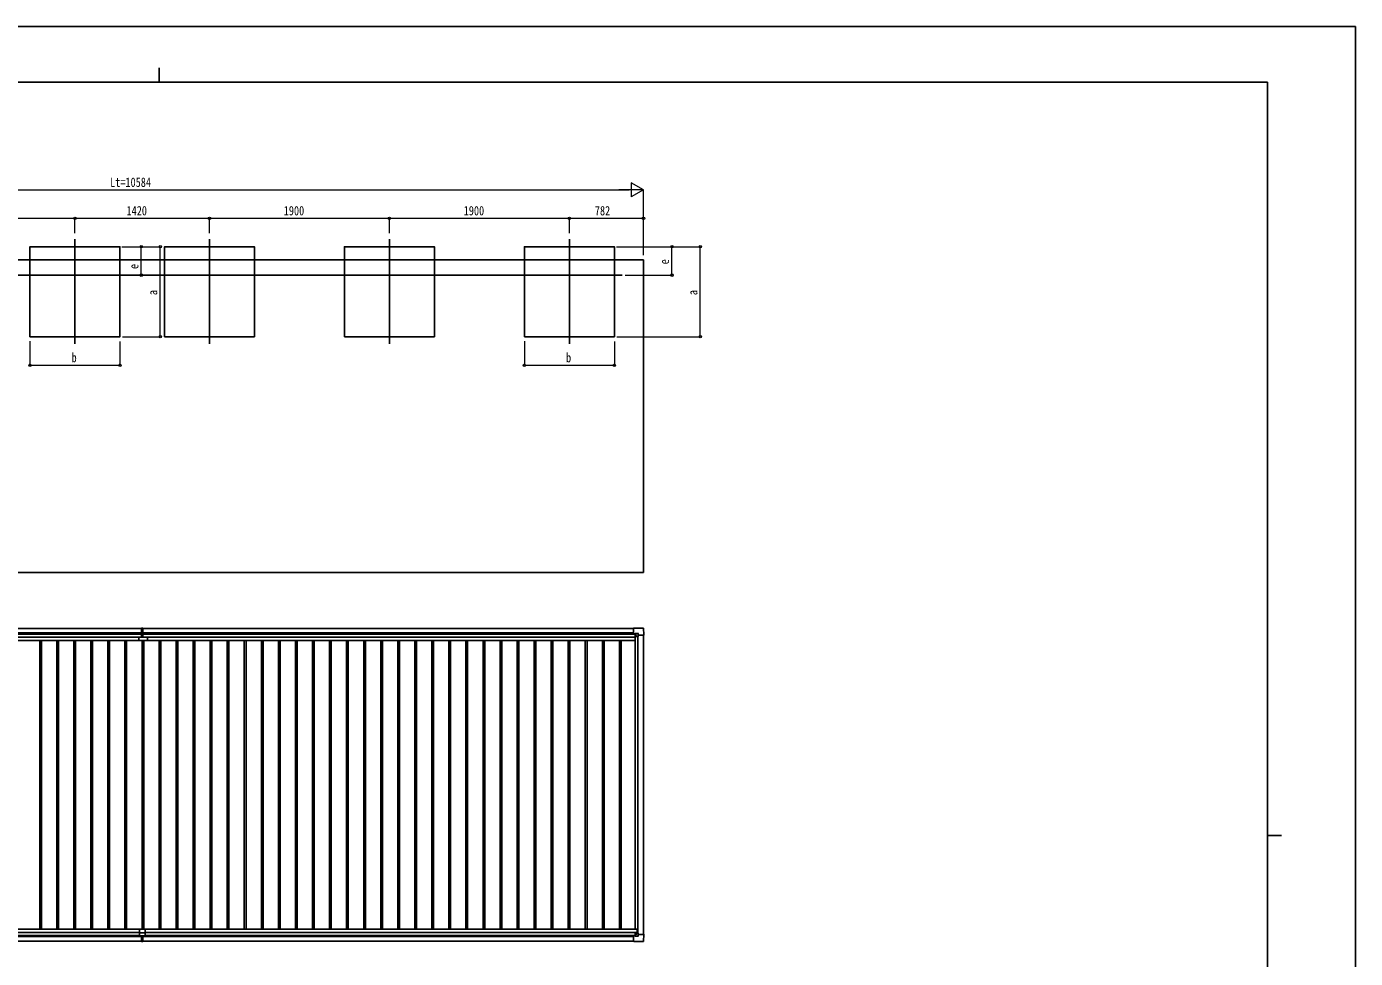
# Model space of a CAD drawing. Units: millimetres, scale not verified. Extents: x -12615 to 12615, y -8910 to 8910.
# Drawn here: x -1414 to 12615, y -920 to 8910 of the extents above; entities that cross this region are included whole.
import ezdxf
from ezdxf.enums import TextEntityAlignment as Align

# ---------------------------------------------------------------- set-up
doc = ezdxf.new("R2010")
doc.units = ezdxf.units.MM
doc.header["$LTSCALE"] = 30
for name, color, linetype in [('0-3_YKK_12', 2, 'Continuous'), ('0-4_YKK_13', 4, 'Continuous'), ('0-5_YKK_A1', 4, 'Continuous'), ('0-7_YKK_ZWAK', 7, 'Continuous')]:
    doc.layers.add(name, color=color, linetype=linetype)
doc.layers.add('0-6_YKK_D', color=6, linetype='Continuous', lineweight=18)
doc.styles.add('ＭＳ ゴシック', font='')
doc.styles.get('ＭＳ ゴシック').set_extended_font_data('MS Gothic')

msp = doc.modelspace()

# ---------------------------------------------------------------- linework, layer by layer
at = {"layer": '0-3_YKK_12'}
for p, q in [((-903.08, 6669.07), (-903.08, 5562.42)), ((516.92, 6669.07), (516.92, 5562.42)), ((2416.92, 6669.07), (2416.92, 5562.42)), ((4316.92, 6669.07), (4316.92, 5562.42)), ((-5261.75, 6287.81), (4874.88, 6287.81))]:
    msp.add_line(p, q, dxfattribs=at)
at = {"layer": '0-4_YKK_13'}
for p, q in [((-200.58, 2563.78), (-200.58, 2480.37)), ((-193.08, 2479.37), (-193.08, 2564.24)), ((-185.58, 2563.78), (-185.58, 2480.37)), ((4995.76, 2564.18), (4994.91, 2563.33)), ((4994.91, 2563.33), (4994.91, 2505.73)), ((-230.08, 2432.98), (-230.08, 2469.98)), ((-140.08, 2431.98), (-229.08, 2431.98)), ((-199.58, 2479.37), (-193.08, 2479.37)), ((-194.08, 2479.17), (-194.08, 2479.37)), ((-194.08, 2469.98), (-194.08, 2479.17)), ((-193.08, 2479.37), (-186.58, 2479.37)), ((4994.91, 2505.73), (4994.91, 2505.7)), ((4996.08, 2505.17), (4995.36, 2505.22)), ((5010.91, 2505.17), (4996.11, 2505.17)), ((5011.91, 2507.97), (5010.91, 2506.97)), ((5010.91, 2506.97), (5010.91, 2477.33)), ((5042.53, 2508.27), (5012.61, 2508.27)), ((5017.93, 2485.29), (5017.93, 2484.33)), ((5043.53, 2490.83), (5043.53, 2507.27)), ((5043.53, 2490.83), (5043.53, 2477.83)), ((5043.53, 2490.83), (5101.9, 2490.83)), ((5101.9, 2490.83), (5102.73, 2491.65)), ((-223.08, -612.89), (-223.08, -680.89)), ((-223.08, -650.89), (-163.08, -650.89)), ((-223.08, -680.89), (-163.08, -680.89)), ((-221.08, -610.89), (-165.08, -610.89)), ((-200.58, -740.59), (-200.58, -680.89)), ((-193.08, -680.89), (-193.08, -741.05)), ((-185.58, -740.59), (-185.58, -680.89)), ((-163.08, -612.89), (-163.08, -680.89)), ((4994.92, -681.57), (4994.92, -681.55)), ((4994.92, -739.17), (4994.92, -681.57)), ((4996.1, -681.02), (4995.38, -681.06)), ((5010.92, -681.02), (4996.13, -681.02)), ((5010.92, -682.82), (5010.92, -653.17)), ((5011.92, -683.82), (5010.92, -682.82)), ((5042.54, -684.11), (5012.63, -684.11)), ((5017.94, -661.13), (5017.94, -660.17)), ((5043.54, -666.67), (5043.54, -653.67)), ((5043.54, -666.67), (5101.92, -666.67)), ((5043.54, -666.67), (5043.54, -683.11)), ((5101.92, -666.67), (5102.74, -667.5)), ((-193.08, -741.05), (-193.08, -742.05)), ((-185.58, -741.59), (-193.08, -742.05)), ((-185.58, -740.59), (-185.58, -741.59)), ((4995.78, -740.03), (4994.92, -739.17))]:
    msp.add_line(p, q, dxfattribs=at)
for points in [[(-200.58, 2563.78), (-193.08, 2564.24), (-185.58, 2563.78)], [(5097.94, 2564.33), (4995.91, 2564.33), (4995.76, 2564.18)], [(5102.73, 2491.65), (5102.84, 2491.77), (5098.44, 2563.86)], [(-230.08, 2469.98), (-139.08, 2469.98), (-139.08, 2432.98)], [(-192.08, 2469.98), (-192.08, 2479.17), (-192.08, 2479.37)], [(5011.41, 2476.83), (5040.97, 2476.83), (5042.53, 2476.83), (5043.53, 2477.83)], [(5016.97, 2487.21), (5016.01, 2487.21), (5016.01, 2486.25), (5016.97, 2486.25)], [(5018.89, 2488.17), (5018.89, 2489.13), (5017.93, 2489.13), (5017.93, 2488.17)], [(5017.93, 2484.33), (5018.89, 2484.33), (5018.89, 2485.29)], [(5019.85, 2486.25), (5020.81, 2486.25), (5020.81, 2487.21), (5019.85, 2487.21)], [(5011.42, -652.67), (5040.98, -652.67), (5042.54, -652.67), (5043.54, -653.67)], [(5016.98, -663.05), (5016.02, -663.05), (5016.02, -662.09), (5016.98, -662.09)], [(5017.94, -660.17), (5018.9, -660.17), (5018.9, -661.13)], [(5018.9, -664.01), (5018.9, -664.97), (5017.94, -664.97), (5017.94, -664.01)], [(5019.86, -662.09), (5020.82, -662.09), (5020.82, -663.05), (5019.86, -663.05)], [(5102.74, -667.5), (5102.86, -667.61), (5098.45, -739.7)], [(-193.08, -742.05), (-200.58, -741.59), (-200.58, -740.59)], [(5097.95, -740.17), (4995.92, -740.17), (4995.78, -740.03)]]:
    msp.add_lwpolyline(points, dxfattribs=at)
for centre in [(5018.41, 2486.73), (5018.42, -662.57)]:
    msp.add_circle(centre, 5.3, dxfattribs=at)
for centre, radius, start, end in [((5097.94, 2563.83), 0.5, 3.5, 90), ((-229.08, 2432.98), 1, 180, 270), ((-199.58, 2480.37), 1, 180, 270), ((-186.58, 2480.37), 1, 270, 0), ((-140.08, 2432.98), 1, 270, 0), ((4996.11, 2505.67), 0.5, 266.5, 270), ((5011.41, 2477.33), 0.5, 180, 225), ((5011.41, 2477.33), 0.5, 225, 270), ((5016.97, 2488.17), 0.96, 270, 0), ((5016.97, 2485.29), 0.96, 0, 90), ((5019.85, 2488.17), 0.96, 180, 270), ((5019.85, 2485.29), 0.96, 90, 180), ((-221.08, -612.89), 2, 90, 180), ((-165.08, -612.89), 2, 0, 90), ((4996.13, -681.52), 0.5, 90, 93.5), ((5011.42, -653.17), 0.5, 135, 180), ((5011.42, -653.17), 0.5, 90, 135), ((5016.98, -661.13), 0.96, 270, 0), ((5016.98, -664.01), 0.96, 0, 90), ((5019.86, -661.13), 0.96, 180, 270), ((5019.86, -664.01), 0.96, 90, 180), ((5097.95, -739.67), 0.5, 270, 356.5)]:
    msp.add_arc(centre, radius, start, end, dxfattribs=at)
for centre, major_axis, ratio, start_param, end_param in [((4995.41, 2505.72), (-0.368, -0.347), 0.974973, 5.5409684, 7.11176473), ((5012.61, 2507.26), (0, 1), 0.998135, 6.28318531, 7.06858347), ((5042.53, 2507.26), (0.71, 0.71), 0.99628, 5.49965061, 7.06672), ((4995.42, -681.56), (-0.368, 0.347), 0.974973, 5.45460589, 7.02540222), ((5012.63, -683.11), (0, -1), 0.998135, 5.49778714, 6.28318531), ((5042.54, -683.11), (0.71, -0.71), 0.99628, 5.49965061, 7.06672)]:
    msp.add_ellipse(centre, major_axis=major_axis, ratio=ratio, start_param=start_param, end_param=end_param, dxfattribs=at)
at = {"layer": '0-5_YKK_A1'}
for p, q in [((-5485.18, 6449.62), (5099.02, 6449.62)), ((5099.02, 6449.62), (5099.02, 3149.62)), ((5099.02, 3149.62), (-5485.18, 3149.62)), ((-5381.18, 2561.2), (-200.58, 2561.2)), ((-185.58, 2561.2), (4994.91, 2561.2)), ((-5397.18, 2503.81), (-200.58, 2503.81)), ((-5397.18, 2502.02), (-200.58, 2502.02)), ((-5381.18, 2515.14), (-200.58, 2515.14)), ((-5379.18, 2468.48), (-230.08, 2468.48)), ((-5379.18, 2433.63), (-230.08, 2433.63)), ((-1275.18, 2433.63), (-1275.18, -610.89)), ((-1257.39, 2433.63), (-1257.39, -610.89)), ((-1095.18, 2433.63), (-1095.18, -610.89)), ((-1077.39, 2433.63), (-1077.39, -610.89)), ((-915.18, 2433.63), (-915.18, -610.89)), ((-897.39, 2433.63), (-897.39, -610.89)), ((-735.18, 2433.63), (-735.18, -610.89)), ((-717.39, 2433.63), (-717.39, -610.89)), ((-555.18, 2433.63), (-555.18, -610.89)), ((-537.39, 2433.63), (-537.39, -610.89)), ((-375.18, 2433.63), (-375.18, -610.89)), ((-357.39, 2433.63), (-357.39, -610.89)), ((-195.18, 2431.98), (-195.18, -610.89)), ((-185.58, 2515.14), (4994.91, 2515.14)), ((-185.58, 2503.81), (5010.91, 2503.81)), ((-185.58, 2502.02), (5010.91, 2502.02)), ((-177.39, 2431.98), (-177.39, -610.89)), ((-139.08, 2468.48), (5009.71, 2468.48)), ((-139.08, 2433.63), (5009.71, 2433.63)), ((-15.18, 2433.63), (-15.18, -610.89)), ((2.61, 2433.63), (2.61, -610.89)), ((164.82, 2433.63), (164.82, -610.89)), ((182.61, 2433.63), (182.61, -610.89)), ((344.82, 2433.63), (344.82, -610.89)), ((362.61, 2433.63), (362.61, -610.89)), ((524.82, 2433.63), (524.82, -610.89)), ((542.61, 2433.63), (542.61, -610.89)), ((704.82, 2433.63), (704.82, -610.89)), ((722.61, 2433.63), (722.61, -610.89)), ((884.82, 2433.63), (884.82, -610.89)), ((902.61, 2433.63), (902.61, -610.89)), ((1064.82, 2433.63), (1064.82, -610.89)), ((1082.61, 2433.63), (1082.61, -610.89)), ((1244.82, 2433.63), (1244.82, -610.89)), ((1262.61, 2433.63), (1262.61, -610.89)), ((1424.82, 2433.63), (1424.82, -610.89)), ((1442.61, 2433.63), (1442.61, -610.89)), ((1604.82, 2433.63), (1604.82, -610.89)), ((1622.61, 2433.63), (1622.61, -610.89)), ((1784.82, 2433.63), (1784.82, -610.89)), ((1802.61, 2433.63), (1802.61, -610.89)), ((1964.82, 2433.63), (1964.82, -610.89)), ((1982.61, 2433.63), (1982.61, -610.89)), ((2144.82, 2433.63), (2144.82, -610.89)), ((2162.61, 2433.63), (2162.61, -610.89)), ((2324.82, 2433.63), (2324.82, -610.89)), ((2342.61, 2433.63), (2342.61, -610.89)), ((2504.82, 2433.63), (2504.82, -610.89)), ((2522.61, 2433.63), (2522.61, -610.89)), ((2684.82, 2433.63), (2684.82, -610.89)), ((2702.61, 2433.63), (2702.61, -610.89)), ((2864.82, 2433.63), (2864.82, -610.89)), ((2882.61, 2433.63), (2882.61, -610.89)), ((3044.82, 2433.63), (3044.82, -610.89)), ((3062.61, 2433.63), (3062.61, -610.89)), ((3224.82, 2433.63), (3224.82, -610.89)), ((3242.61, 2433.63), (3242.61, -610.89)), ((3404.82, 2433.63), (3404.82, -610.89)), ((3422.61, 2433.63), (3422.61, -610.89)), ((3584.82, 2433.63), (3584.82, -610.89)), ((3602.61, 2433.63), (3602.61, -610.89)), ((3764.82, 2433.63), (3764.82, -610.89)), ((3782.61, 2433.63), (3782.61, -610.89)), ((3944.82, 2433.63), (3944.82, -610.89)), ((3962.61, 2433.63), (3962.61, -610.89)), ((4124.82, 2433.63), (4124.82, -610.89)), ((4142.61, 2433.63), (4142.61, -610.89)), ((4304.82, 2433.63), (4304.82, -610.89)), ((4322.61, 2433.63), (4322.61, -610.89)), ((4484.82, 2433.63), (4484.82, -610.89)), ((4502.61, 2433.63), (4502.61, -610.89)), ((4664.71, 2433.63), (4664.71, -610.89)), ((4682.5, 2433.63), (4682.5, -610.89)), ((4844.71, 2433.63), (4844.71, -610.89)), ((4862.5, 2433.63), (4862.5, -610.89)), ((5009.71, 2468.48), (5009.71, 2433.63)), ((5009.71, 2446.2), (5011.91, 2446.2)), ((5011.91, 2476.83), (5011.91, -610.89)), ((5038.91, 2476.83), (5038.91, -652.67)), ((5098.91, 2490.83), (5098.92, -666.67)), ((-5418.08, -610.89), (-221.08, -610.89)), ((-5418.08, -645.57), (-223.08, -645.57)), ((-5397.18, -677.71), (-223.08, -677.71)), ((-5381.18, -690.47), (-200.58, -690.47)), ((-185.58, -690.47), (4994.92, -690.47)), ((-165.08, -610.89), (5031.81, -610.89)), ((-163.08, -645.57), (5031.81, -645.57)), ((-163.08, -677.71), (5010.92, -677.71)), ((5031.81, -610.89), (5031.81, -652.67)), ((-5381.18, -738.8), (-200.58, -738.8)), ((-185.58, -738.8), (4994.92, -738.8))]:
    msp.add_line(p, q, dxfattribs=at)
for points in [[(-1377.88, 5637.81), (-427.88, 5637.81), (-427.88, 6587.81), (-1377.88, 6587.81)], [(42.12, 5637.81), (992.12, 5637.81), (992.12, 6587.81), (42.12, 6587.81)], [(1942.12, 5637.81), (2892.12, 5637.81), (2892.12, 6587.81), (1942.12, 6587.81)], [(3842.12, 5637.81), (4792.12, 5637.81), (4792.12, 6587.81), (3842.12, 6587.81)]]:
    msp.add_lwpolyline(points, close=True, dxfattribs=at)
at = {"layer": '0-6_YKK_D', "color": 1}
for p, q in [((-5335.18, 7187.81), (4949.02, 7187.81)), ((5099.02, 7187.81), (4839.21, 7187.81)), ((5099.02, 7187.81), (4969.11, 7262.81)), ((4969.11, 7262.81), (4969.11, 7112.81)), ((5099.02, 7187.81), (4969.11, 7112.81)), ((5099.02, 6499.62), (5099.02, 7188.81)), ((-2803.08, 6887.81), (-903.22, 6887.81)), ((-903.22, 6729.34), (-903.22, 6888.81)), ((-903.22, 6729.34), (-903.22, 6888.81)), ((-903.22, 6887.81), (517.02, 6887.81)), ((517.02, 6729.34), (517.02, 6888.81)), ((517.02, 6729.34), (517.02, 6888.81)), ((517.02, 6887.81), (2416.78, 6887.81)), ((2416.78, 6729.34), (2416.78, 6888.81)), ((2416.78, 6729.34), (2416.78, 6888.81)), ((2416.78, 6887.81), (4316.78, 6887.81)), ((4316.78, 6730.34), (4316.78, 6888.81)), ((4316.78, 6730.34), (4316.78, 6888.81)), ((4316.78, 6887.81), (5099.02, 6887.81)), ((5099.02, 6499.62), (5099.02, 6888.81)), ((-407.15, 6587.81), (-2.08, 6587.81)), ((-407.15, 6587.81), (-202.08, 6587.81)), ((-203.08, 6287.81), (-203.08, 6587.81)), ((-3.08, 5637.81), (-3.08, 6587.81)), ((4812.85, 6587.81), (5700.02, 6587.81)), ((4812.85, 6587.81), (5400.02, 6587.81)), ((5399.02, 6287.81), (5399.02, 6587.81)), ((5699.02, 5637.81), (5699.02, 6587.81)), ((-314.27, 6287.81), (-202.08, 6287.81)), ((4905.73, 6287.81), (5400.02, 6287.81)), ((-402.06, 5637.81), (-2.08, 5637.81)), ((4817.94, 5637.81), (5700.02, 5637.81)), ((-1377.88, 5590.72), (-1377.88, 5336.81)), ((-427.88, 5588.79), (-427.88, 5336.81)), ((3842.12, 5590.72), (3842.12, 5336.81)), ((4792.12, 5588.79), (4792.12, 5336.81)), ((-1377.88, 5337.81), (-427.88, 5337.81)), ((3842.12, 5337.81), (4792.12, 5337.81))]:
    msp.add_line(p, q, dxfattribs=at)
for centre in [(-903.22, 6887.81), (-903.22, 6887.81), (517.02, 6887.81), (517.02, 6887.81), (2416.78, 6887.81), (2416.78, 6887.81), (4316.78, 6887.81), (4316.78, 6887.81), (5099.02, 6887.81), (-203.08, 6587.81), (-3.08, 6587.81), (5399.02, 6587.81), (5699.02, 6587.81), (-203.08, 6287.81), (5399.02, 6287.81), (-3.08, 5637.81), (5699.02, 5637.81), (-1377.88, 5337.81), (-427.88, 5337.81), (3842.12, 5337.81), (4792.12, 5337.81)]:
    msp.add_circle(centre, 12.75, dxfattribs=at)
at = {"layer": '0-7_YKK_ZWAK'}
for p, q in [((-14.94, 8475), (-14.94, 8325)), ((11685.06, 8325), (-11714.94, 8325)), ((11685.06, 8325), (11685.06, -7575)), ((11685.06, 375), (11835.06, 375))]:
    msp.add_line(p, q, dxfattribs=at)
msp.add_lwpolyline([(-12615, -8910), (12615, -8910), (12615, 8910), (-12615, 8910)], close=True, dxfattribs=at)

# ---------------------------------------------------------------- texts
at = {"layer": '0-6_YKK_D', "color": 1, "style": 'ＭＳ ゴシック', "width": 0.8}
for s, p in [('Lt=10584', (-531.48, 7188.81)), ('1420', (-358.7, 6888.81)), ('1900', (1301.3, 6888.81)), ('1900', (3201.18, 6888.81)), ('782', (4585.5, 6888.81)), ('b', (-939.08, 5338.81)), ('b', (4280.92, 5338.81))]:
    msp.add_text(s, height=98.97, dxfattribs=at).set_placement(p, align=Align.BOTTOM_LEFT)
for s, p in [('e', (-204.08, 6352.18)), ('e', (5398.02, 6401.81)), ('a', (-4.08, 6076.81)), ('a', (5698.02, 6076.81))]:
    msp.add_text(s, height=98.97, rotation=90, dxfattribs=at).set_placement(p, align=Align.BOTTOM_LEFT)

doc.saveas('drawing.dxf')
